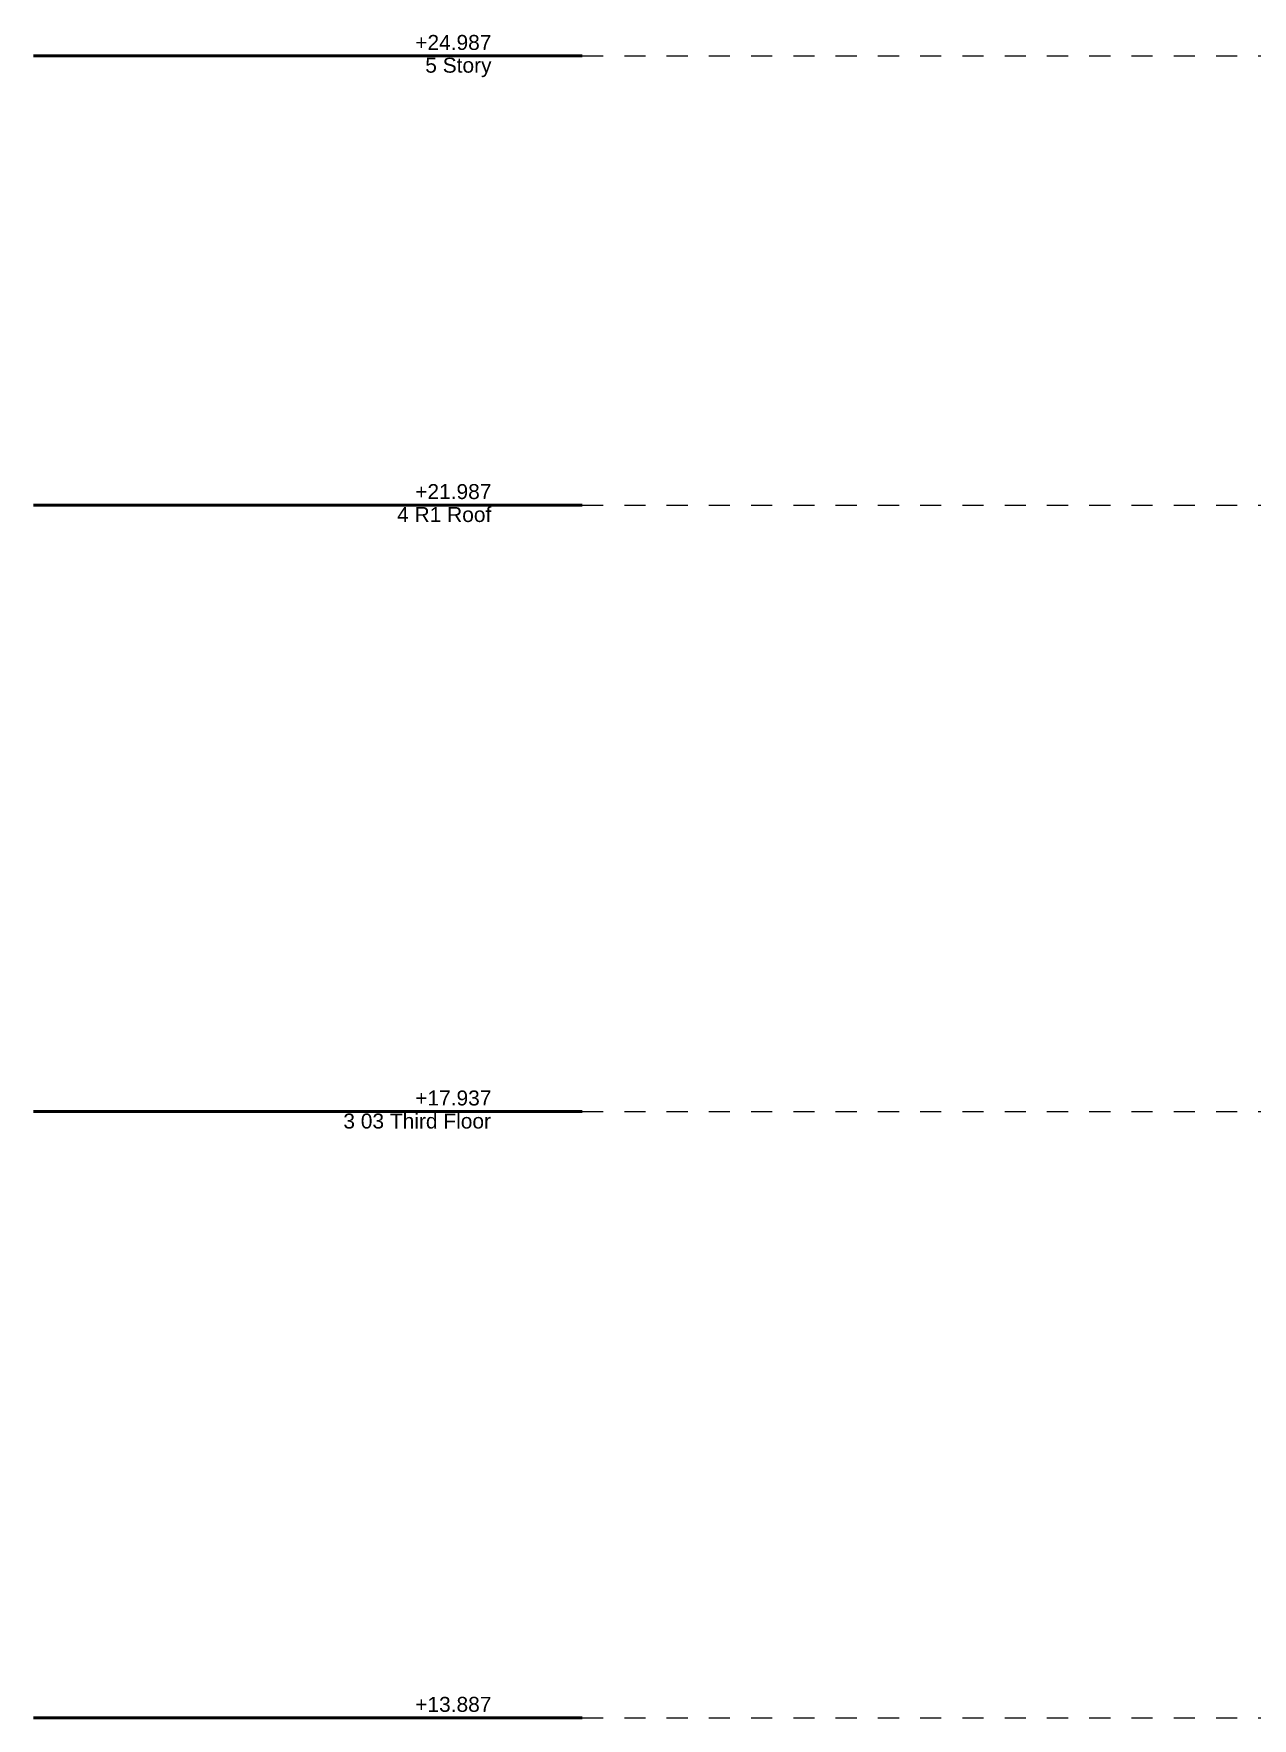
# Model space of a CAD drawing. Header units: millimetres. Extents: x -46169 to 174149, y -86316 to 18123.
# Drawn here: x 137117 to 145254, y -70782 to -59531 of the extents above; entities that cross this region are included whole.
import ezdxf

# ---------------------------------------------------------------- set-up
doc = ezdxf.new("R2010")
doc.units = ezdxf.units.MM
doc.header["$MEASUREMENT"] = 0
doc.linetypes.add('Dashed', pattern=[2822.222233, 1411.111116, -1411.111116])
doc.linetypes.add('Wipeout_Contour', pattern=[1000, 0, -1000])
doc.layers.add('0_Pen_No__105', color=7, linetype='Continuous', lineweight=15, true_color=0xa6a6a6)
doc.layers.add('0_Pen_No__25', color=7, linetype='Continuous', lineweight=50, true_color=0x2a2a2a)
doc.layers.add('0_Pen_No__6', color=7, linetype='Continuous', lineweight=35)
doc.styles.add('GENERATED_STYLE_1', font='')
doc.styles.get('GENERATED_STYLE_1').set_extended_font_data('Swis721 BT')

# ---------------------------------------------------------------- blocks, each defined once
blk = doc.blocks.new('A04 Atrium Longitudinal Section_STORY_MARKER', base_point=(165992, -78879))
at = {"layer": '0_Pen_No__105', "linetype": 'Dashed', "ltscale": 0.1}
for p, q in [((140779, -59679), (170487, -59679)), ((140779, -62679), (170487, -62679)), ((140779, -66729), (170487, -66729)), ((140779, -70779), (170487, -70779))]:
    blk.add_line(p, q, dxfattribs=at)
at = {"layer": '0_Pen_No__25', "linetype": 'Continuous'}
for p, q in [((140779, -59679), (140679, -59679)), ((140779, -62679), (140679, -62679)), ((140779, -66729), (140679, -66729)), ((140779, -70779), (140679, -70779))]:
    blk.add_line(p, q, dxfattribs=at)
at = {"color": 254, "linetype": 'Wipeout_Contour', "lineweight": 0, "ltscale": 604528.726253}
blk.add_wipeout([(137117, -59531), (137117, -59827), (140579, -59827), (140579, -59531)], dxfattribs=at)
at = {"color": 254, "linetype": 'Wipeout_Contour', "lineweight": 0, "ltscale": 609367.528184}
blk.add_wipeout([(137117, -62531), (137117, -62827), (140579, -62827), (140579, -62531)], dxfattribs=at)
at = {"color": 254, "linetype": 'Wipeout_Contour', "lineweight": 0, "ltscale": 616210.414145}
blk.add_wipeout([(137117, -66581), (137117, -66877), (140579, -66877), (140579, -66581)], dxfattribs=at)
at = {"color": 254, "linetype": 'Wipeout_Contour', "lineweight": 0, "ltscale": 623399.276478}
blk.add_wipeout([(137117, -70631), (137117, -70927), (140579, -70927), (140579, -70631)], dxfattribs=at)
at = {"layer": '0_Pen_No__25', "linetype": 'Continuous'}
for p, q in [((137117, -59679), (140179, -59679)), ((140379, -59679), (140179, -59679)), ((140379, -59679), (140579, -59679)), ((140679, -59679), (140579, -59679)), ((137117, -62679), (140179, -62679)), ((140379, -62679), (140179, -62679)), ((140379, -62679), (140579, -62679)), ((140679, -62679), (140579, -62679)), ((137117, -66729), (140179, -66729)), ((140379, -66729), (140179, -66729)), ((140379, -66729), (140579, -66729)), ((140679, -66729), (140579, -66729)), ((137117, -70779), (140179, -70779)), ((140379, -70779), (140179, -70779)), ((140379, -70779), (140579, -70779)), ((140679, -70779), (140579, -70779))]:
    blk.add_line(p, q, dxfattribs=at)
at = {"layer": '0_Pen_No__6', "char_height": 100, "attachment_point": 1, "style": 'GENERATED_STYLE_1'}
for s, insert in [('\\A1;{\\fSwis721 BT|b0|i0|c0|p34;+24.987}', (139665, -59539)), ('\\A1;{\\fSwis721 BT|b0|i0|c0|p34;5 Story}', (139732, -59691)), ('\\A1;{\\fSwis721 BT|b0|i0|c0|p34;+21.987}', (139665, -62539)), ('\\A1;{\\fSwis721 BT|b0|i0|c0|p34;4 R1 Roof}', (139544, -62692)), ('\\A1;{\\fSwis721 BT|b0|i0|c0|p34;+17.937}', (139665, -66589)), ('\\A1;{\\fSwis721 BT|b0|i0|c0|p34;3 03 Third Floor}', (139185, -66743)), ('\\A1;{\\fSwis721 BT|b0|i0|c0|p34;+13.887}', (139665, -70639))]:
    blk.add_mtext(s, dxfattribs=dict(at, insert=insert))

msp = doc.modelspace()

# ---------------------------------------------------------------- block references
at = {"linetype": 'Continuous', "lineweight": 0}
msp.add_blockref('A04 Atrium Longitudinal Section_STORY_MARKER', (165992, -78879), dxfattribs=at)

doc.saveas('drawing.dxf')
